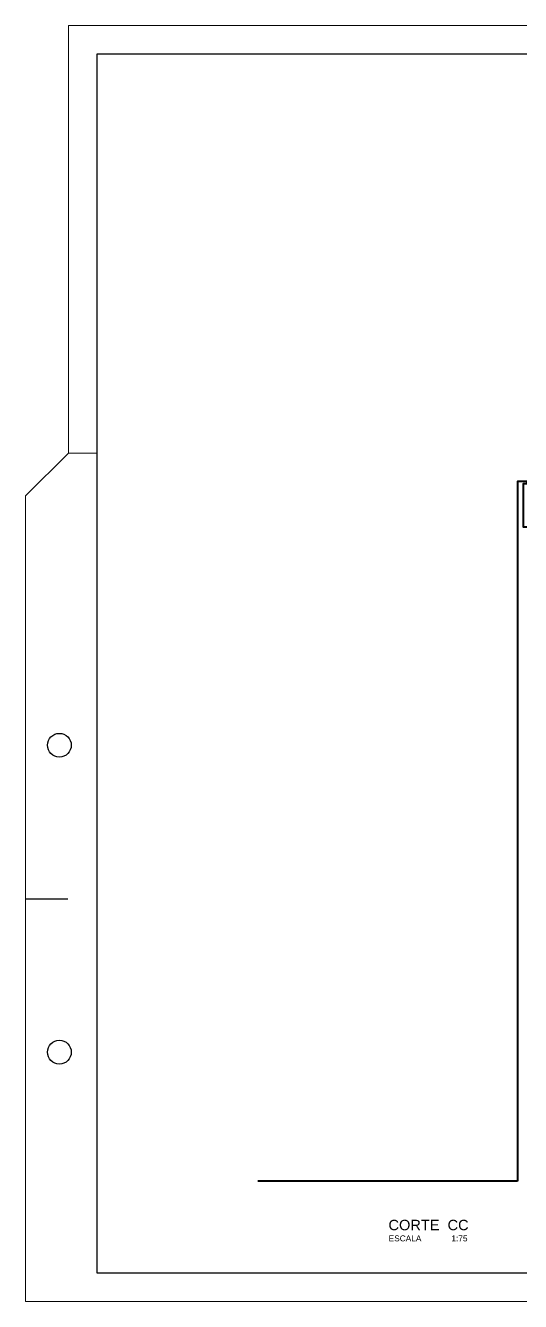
# Model space of a CAD drawing. Header units: millimetres. Extents: x 1865 to 2133, y 1062 to 1142.
# Drawn here: x 1956.47 to 1969.46, y 1106.29 to 1139.79 of the extents above; entities that cross this region are included whole.
import ezdxf

# ---------------------------------------------------------------- set-up
doc = ezdxf.new("R2010")
doc.units = ezdxf.units.MM
doc.layers.add('Plarga', color=7, linetype='Continuous', lineweight=40)
doc.layers.add('texto', color=7, linetype='Continuous', lineweight=13)
doc.styles.add('TARCISIO', font='arial.ttf')

msp = doc.modelspace()

# ---------------------------------------------------------------- linework, layer by layer
at = {"color": 7, "linetype": 'Continuous', "lineweight": 20}
for p, q in [((1957.5919, 1139.7943), (1957.5919, 1128.5693)), ((2041.5919, 1139.7943), (1957.5919, 1139.7943)), ((1957.5919, 1128.5693), (1956.4669, 1127.4443)), ((1957.5919, 1128.5693), (1958.3419, 1128.5693)), ((1956.4669, 1127.4443), (1956.4669, 1106.2943)), ((1956.4669, 1106.2943), (2041.5919, 1106.2943))]:
    msp.add_line(p, q, dxfattribs=at)
for p, q in [((1958.3419, 1139.0443), (1958.3419, 1107.0443)), ((2040.8419, 1139.0443), (1958.3419, 1139.0443)), ((1958.3419, 1107.0443), (2040.8419, 1107.0443))]:
    msp.add_line(p, q)
at = {"linetype": 'Continuous', "ltscale": 0.05}
msp.add_line((1956.4669, 1116.8693), (1957.5746, 1116.8693), dxfattribs=at)
for centre in [(1957.3557, 1120.8985), (1957.3557, 1112.84)]:
    msp.add_circle(centre, 0.3116, dxfattribs=at)
at = {"layer": 'Plarga'}
msp.add_line((1969.3863, 1109.4533), (1962.5666, 1109.4533), dxfattribs=at)
msp.add_lwpolyline([(1977.6363, 1126.6233), (1969.5363, 1126.6233), (1969.5363, 1127.7733), (1969.6363, 1127.7733), (1969.6363, 1127.8233), (1969.3863, 1127.8233), (1969.3863, 1109.4533)], dxfattribs=at)

# ---------------------------------------------------------------- texts
at = {"layer": 'texto', "style": 'TARCISIO'}
for s, height, p in [('CORTE  CC', 0.27378, (1965.9963, 1108.1651)), ('ESCALA             1:75', 0.156, (1966.0001, 1107.8728))]:
    msp.add_text(s, height=height, dxfattribs=at).set_placement(p)

doc.saveas('drawing.dxf')
